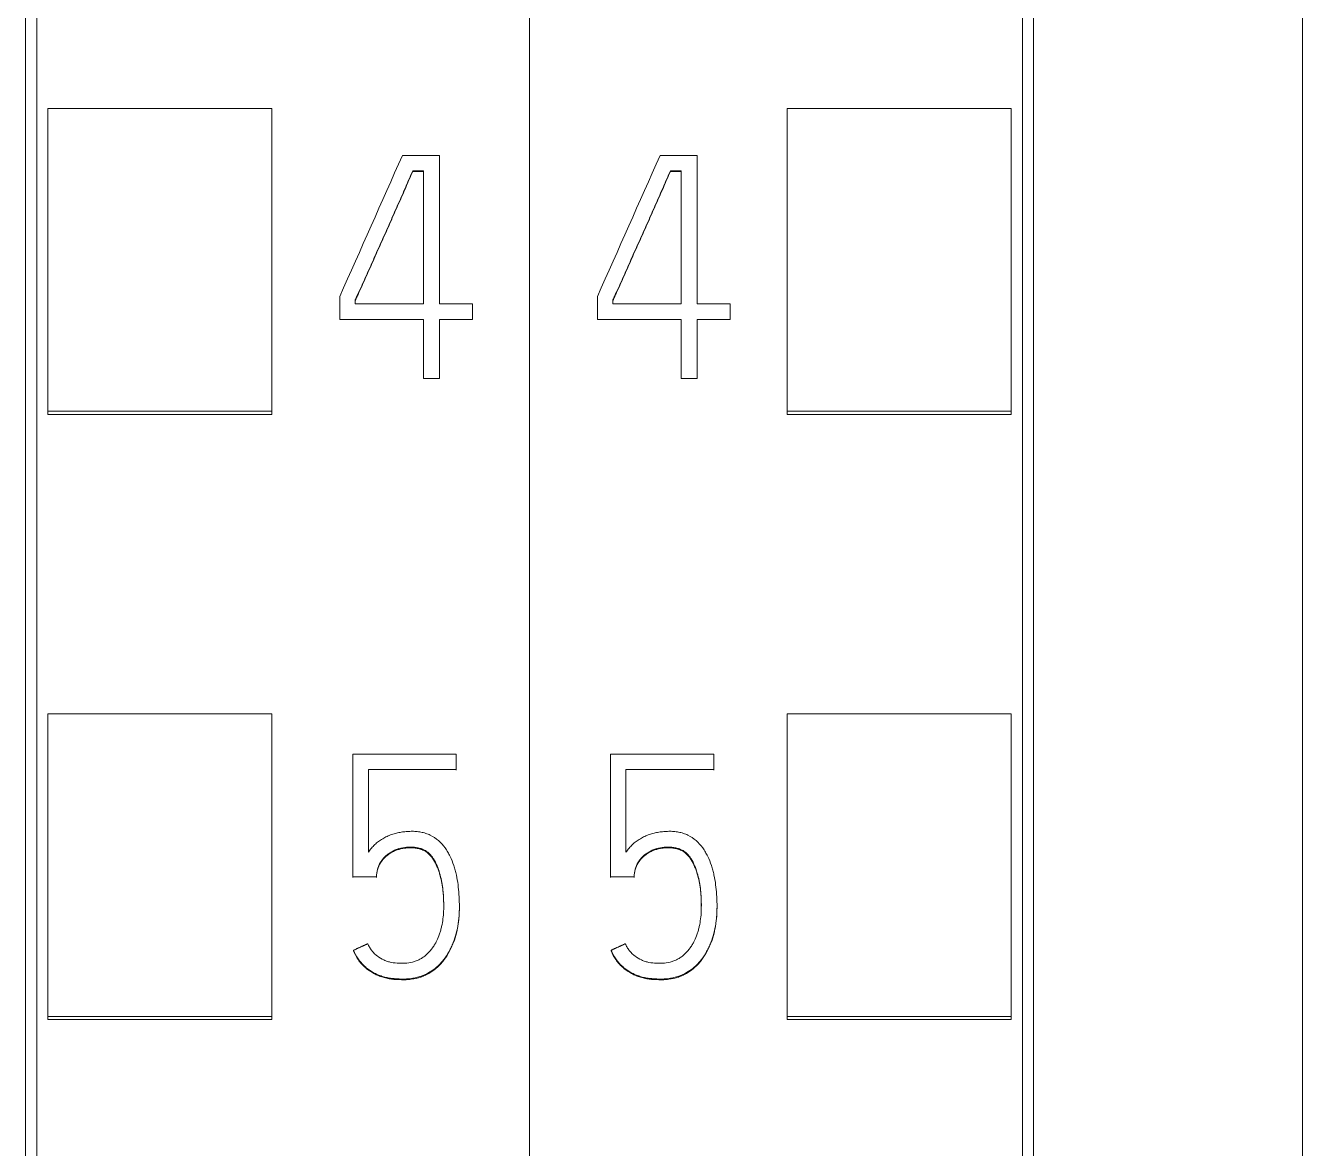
# Model space of a CAD drawing. Header units: millimetres. Extents: x 1359 to 3577, y 1336 to 3557.
# Drawn here: x 2641.47 to 2652.87, y 3006.75 to 3016.78 of the extents above; entities that cross this region are included whole.
import ezdxf

# ---------------------------------------------------------------- set-up
doc = ezdxf.new("R2010")
doc.units = ezdxf.units.MM
doc.layers.add('000-PI-Oprema', color=30, linetype='Continuous', lineweight=5)

msp = doc.modelspace()

# ---------------------------------------------------------------- linework, layer by layer
at = {"layer": '000-PI-Oprema', "color": 0, "linetype": 'ByBlock', "lineweight": 0}
for p, q in [((2645.971, 3041.237), (2645.971, 2927.819)), ((2645.971, 3041.237), (2645.971, 2927.819)), ((2641.571, 2930.141), (2641.571, 3038.956)), ((2650.371, 3038.956), (2650.371, 2930.141)), ((2641.671, 3013.333), (2641.671, 3016.035)), ((2641.671, 3016.035), (2643.671, 3016.035)), ((2643.671, 3013.333), (2643.671, 3016.035)), ((2648.271, 3013.333), (2648.271, 3016.035)), ((2650.271, 3016.035), (2648.271, 3016.035)), ((2650.271, 3013.333), (2650.271, 3016.035)), ((2644.837, 3015.617), (2645.167, 3015.617)), ((2645.167, 3015.617), (2645.167, 3014.291)), ((2647.137, 3015.617), (2647.467, 3015.617)), ((2647.467, 3015.617), (2647.467, 3014.291)), ((2644.928, 3015.479), (2644.928, 3015.473)), ((2645.025, 3015.479), (2644.928, 3015.479)), ((2644.928, 3015.473), (2645.025, 3015.473)), ((2645.025, 3014.291), (2645.025, 3015.479)), ((2647.228, 3015.479), (2647.228, 3015.473)), ((2647.325, 3015.479), (2647.228, 3015.479)), ((2647.228, 3015.473), (2647.325, 3015.473)), ((2647.325, 3014.291), (2647.325, 3015.479)), ((2644.277, 3014.153), (2644.277, 3014.357)), ((2644.415, 3014.327), (2644.415, 3014.291)), ((2644.415, 3014.291), (2645.025, 3014.291)), ((2645.167, 3014.291), (2645.461, 3014.291)), ((2645.461, 3014.291), (2645.461, 3014.153)), ((2646.577, 3014.153), (2646.577, 3014.357)), ((2646.715, 3014.327), (2646.715, 3014.291)), ((2646.715, 3014.291), (2647.325, 3014.291)), ((2647.467, 3014.291), (2647.761, 3014.291)), ((2647.761, 3014.291), (2647.761, 3014.153)), ((2645.025, 3014.153), (2644.277, 3014.153)), ((2645.025, 3013.625), (2645.025, 3014.153)), ((2645.167, 3014.153), (2645.167, 3013.625)), ((2645.461, 3014.153), (2645.167, 3014.153)), ((2647.325, 3014.153), (2646.577, 3014.153)), ((2647.325, 3013.625), (2647.325, 3014.153)), ((2647.467, 3014.153), (2647.467, 3013.625)), ((2647.761, 3014.153), (2647.467, 3014.153)), ((2645.167, 3013.625), (2645.025, 3013.625)), ((2647.467, 3013.625), (2647.325, 3013.625)), ((2641.671, 3013.305), (2641.671, 3013.333)), ((2641.671, 3013.333), (2643.671, 3013.333)), ((2641.671, 3013.305), (2643.671, 3013.305)), ((2643.671, 3013.305), (2643.671, 3013.333)), ((2648.271, 3013.305), (2648.271, 3013.333)), ((2650.271, 3013.333), (2648.271, 3013.333)), ((2650.271, 3013.305), (2648.271, 3013.305)), ((2650.271, 3013.305), (2650.271, 3013.333)), ((2641.671, 3007.931), (2641.671, 3010.634)), ((2641.671, 3010.634), (2643.671, 3010.634)), ((2643.671, 3007.931), (2643.671, 3010.634)), ((2648.271, 3007.931), (2648.271, 3010.634)), ((2650.271, 3010.634), (2648.271, 3010.634)), ((2650.271, 3007.931), (2650.271, 3010.634)), ((2644.393, 3010.273), (2644.393, 3009.178)), ((2645.317, 3010.273), (2644.393, 3010.273)), ((2645.317, 3010.135), (2645.317, 3010.273)), ((2646.693, 3010.273), (2646.693, 3009.178)), ((2647.617, 3010.273), (2646.693, 3010.273)), ((2647.617, 3010.135), (2647.617, 3010.273)), ((2644.532, 3009.4), (2644.532, 3010.135)), ((2644.532, 3010.135), (2645.317, 3010.135)), ((2645.317, 3010.135), (2645.317, 3010.129)), ((2646.832, 3009.4), (2646.832, 3010.135)), ((2646.832, 3010.135), (2647.617, 3010.135)), ((2647.617, 3010.135), (2647.617, 3010.129)), ((2644.393, 3009.178), (2644.393, 3009.172)), ((2644.393, 3009.178), (2644.604, 3009.178)), ((2644.604, 3009.178), (2644.604, 3009.172)), ((2646.693, 3009.178), (2646.693, 3009.172)), ((2646.693, 3009.178), (2646.904, 3009.178)), ((2646.904, 3009.178), (2646.904, 3009.172)), ((2645.345, 3008.914), (2645.345, 3008.92)), ((2647.645, 3008.914), (2647.645, 3008.92)), ((2644.399, 3008.523), (2644.399, 3008.517)), ((2646.699, 3008.523), (2646.699, 3008.517)), ((2641.671, 3007.905), (2641.671, 3007.931)), ((2641.671, 3007.931), (2643.671, 3007.931)), ((2641.671, 3007.905), (2643.671, 3007.905)), ((2643.671, 3007.905), (2643.671, 3007.931)), ((2648.271, 3007.905), (2648.271, 3007.931)), ((2650.271, 3007.931), (2648.271, 3007.931)), ((2650.271, 3007.905), (2648.271, 3007.905)), ((2650.271, 3007.905), (2650.271, 3007.931))]:
    msp.add_line(p, q, dxfattribs=at)
at = {"layer": '000-PI-Oprema', "color": 18, "linetype": 'ByBlock', "lineweight": 0, "true_color": 0x000000}
for centre, major_axis, ratio, start_param, end_param in [((2629.912, 2917.202), (452.614, 1023.309), 0.023466, 1.484858, 1.486095), ((2633.118, 2923.249), (438.421, 990.891), 0.022739, 1.487509, 1.488786)]:
    msp.add_ellipse(centre, major_axis=major_axis, ratio=ratio, start_param=start_param, end_param=end_param, dxfattribs=at)
at = {"layer": '000-PI-Oprema', "color": 0, "linetype": 'ByBlock', "lineweight": 0}
for points, knots in [([(2641.471, 2929.856), (2641.471, 2933.196), (2641.471, 2941.161), (2641.471, 2953.801), (2641.471, 2969.287), (2641.471, 2983.582), (2641.471, 2997.792), (2641.471, 3012.358), (2641.471, 3026.528), (2641.471, 3036.098), (2641.471, 3039.142)], [0, 0, 0, 0, 0.091483, 0.21812, 0.346206, 0.515858, 0.610111, 0.736264, 0.916066, 1, 1, 1, 1]), ([(2650.471, 3039.142), (2650.471, 3036.098), (2650.471, 3026.528), (2650.471, 3012.358), (2650.471, 2997.792), (2650.471, 2983.582), (2650.471, 2969.287), (2650.471, 2953.801), (2650.471, 2941.161), (2650.471, 2933.196), (2650.471, 2929.856)], [0, 0, 0, 0, 0.083934, 0.263736, 0.389889, 0.484142, 0.653794, 0.78188, 0.908517, 1, 1, 1, 1]), ([(2652.871, 3036.077), (2652.871, 3034.053), (2652.871, 3025.504), (2652.871, 3012.358), (2652.871, 2997.792), (2652.871, 2983.582), (2652.871, 2969.287), (2652.871, 2953.801), (2652.871, 2941.043), (2652.871, 2932.161), (2652.871, 2927.904), (2652.871, 2927.106)], [0, 0, 0, 0, 0.055935, 0.236292, 0.362833, 0.457376, 0.627551, 0.756032, 0.883059, 0.978086, 1, 1, 1, 1]), ([(2644.928, 3015.479), (2644.918, 3015.455), (2644.907, 3015.431), (2644.886, 3015.383), (2644.876, 3015.359), (2644.844, 3015.287), (2644.823, 3015.239), (2644.78, 3015.142), (2644.759, 3015.094), (2644.716, 3014.998), (2644.695, 3014.95), (2644.652, 3014.854), (2644.63, 3014.806), (2644.587, 3014.71), (2644.566, 3014.662), (2644.523, 3014.566), (2644.502, 3014.518), (2644.47, 3014.446), (2644.459, 3014.423), (2644.442, 3014.387), (2644.437, 3014.375), (2644.426, 3014.351), (2644.421, 3014.339), (2644.415, 3014.327)], [0, 0, 0, 0, 0.0625, 0.0625, 0.125, 0.125, 0.25, 0.25, 0.375, 0.375, 0.5, 0.5, 0.625, 0.625, 0.75, 0.75, 0.875, 0.875, 0.9375, 0.9375, 0.96875, 0.96875, 1, 1, 1, 1]), ([(2644.415, 3014.321), (2644.421, 3014.333), (2644.426, 3014.345), (2644.437, 3014.368), (2644.442, 3014.38), (2644.459, 3014.416), (2644.47, 3014.44), (2644.502, 3014.512), (2644.523, 3014.56), (2644.566, 3014.656), (2644.587, 3014.704), (2644.63, 3014.8), (2644.652, 3014.848), (2644.695, 3014.944), (2644.716, 3014.992), (2644.759, 3015.088), (2644.78, 3015.136), (2644.823, 3015.232), (2644.844, 3015.28), (2644.876, 3015.353), (2644.886, 3015.377), (2644.907, 3015.425), (2644.918, 3015.449), (2644.928, 3015.473)], [0, 0, 0, 0, 0.03125, 0.03125, 0.0625, 0.0625, 0.125, 0.125, 0.25, 0.25, 0.375, 0.375, 0.5, 0.5, 0.625, 0.625, 0.75, 0.75, 0.875, 0.875, 0.9375, 0.9375, 1, 1, 1, 1]), ([(2647.228, 3015.479), (2647.218, 3015.455), (2647.207, 3015.431), (2647.186, 3015.383), (2647.176, 3015.359), (2647.144, 3015.287), (2647.123, 3015.239), (2647.08, 3015.142), (2647.059, 3015.094), (2647.016, 3014.998), (2646.995, 3014.95), (2646.952, 3014.854), (2646.93, 3014.806), (2646.887, 3014.71), (2646.866, 3014.662), (2646.823, 3014.566), (2646.802, 3014.518), (2646.77, 3014.446), (2646.759, 3014.423), (2646.742, 3014.387), (2646.737, 3014.375), (2646.726, 3014.351), (2646.721, 3014.339), (2646.715, 3014.327)], [0, 0, 0, 0, 0.0625, 0.0625, 0.125, 0.125, 0.25, 0.25, 0.375, 0.375, 0.5, 0.5, 0.625, 0.625, 0.75, 0.75, 0.875, 0.875, 0.9375, 0.9375, 0.96875, 0.96875, 1, 1, 1, 1]), ([(2646.715, 3014.321), (2646.721, 3014.333), (2646.726, 3014.345), (2646.737, 3014.368), (2646.742, 3014.38), (2646.759, 3014.416), (2646.77, 3014.44), (2646.802, 3014.512), (2646.823, 3014.56), (2646.866, 3014.656), (2646.887, 3014.704), (2646.93, 3014.8), (2646.952, 3014.848), (2646.995, 3014.944), (2647.016, 3014.992), (2647.059, 3015.088), (2647.08, 3015.136), (2647.123, 3015.232), (2647.144, 3015.28), (2647.176, 3015.353), (2647.186, 3015.377), (2647.207, 3015.425), (2647.218, 3015.449), (2647.228, 3015.473)], [0, 0, 0, 0, 0.03125, 0.03125, 0.0625, 0.0625, 0.125, 0.125, 0.25, 0.25, 0.375, 0.375, 0.5, 0.5, 0.625, 0.625, 0.75, 0.75, 0.875, 0.875, 0.9375, 0.9375, 1, 1, 1, 1]), ([(2644.399, 3008.523), (2644.411, 3008.497), (2644.424, 3008.471), (2644.449, 3008.436), (2644.457, 3008.424), (2644.476, 3008.402), (2644.486, 3008.391), (2644.508, 3008.372), (2644.519, 3008.362), (2644.542, 3008.345), (2644.554, 3008.337), (2644.579, 3008.322), (2644.592, 3008.316), (2644.618, 3008.303), (2644.632, 3008.298), (2644.66, 3008.289), (2644.674, 3008.285), (2644.702, 3008.278), (2644.716, 3008.275), (2644.745, 3008.271), (2644.76, 3008.27), (2644.782, 3008.269), (2644.789, 3008.268), (2644.804, 3008.267), (2644.811, 3008.267), (2644.833, 3008.266), (2644.848, 3008.266), (2644.877, 3008.267), (2644.891, 3008.268), (2644.921, 3008.271), (2644.935, 3008.274), (2644.964, 3008.28), (2644.978, 3008.284), (2645.02, 3008.297), (2645.047, 3008.309), (2645.085, 3008.331), (2645.098, 3008.339), (2645.122, 3008.356), (2645.133, 3008.365), (2645.155, 3008.384), (2645.166, 3008.394), (2645.186, 3008.416), (2645.195, 3008.427), (2645.222, 3008.462), (2645.238, 3008.486), (2645.259, 3008.525), (2645.266, 3008.538), (2645.278, 3008.564), (2645.284, 3008.578), (2645.3, 3008.619), (2645.309, 3008.646), (2645.324, 3008.703), (2645.33, 3008.731), (2645.336, 3008.774), (2645.338, 3008.789), (2645.341, 3008.818), (2645.342, 3008.832), (2645.344, 3008.876), (2645.345, 3008.905), (2645.344, 3008.963), (2645.342, 3009.022), (2645.336, 3009.079), (2645.329, 3009.137), (2645.324, 3009.166), (2645.314, 3009.209), (2645.311, 3009.223), (2645.303, 3009.251), (2645.299, 3009.265), (2645.285, 3009.307), (2645.275, 3009.334), (2645.255, 3009.374), (2645.248, 3009.387), (2645.233, 3009.412), (2645.225, 3009.424), (2645.2, 3009.46), (2645.18, 3009.482), (2645.136, 3009.521), (2645.111, 3009.537), (2645.072, 3009.557), (2645.058, 3009.562), (2645.03, 3009.571), (2645.015, 3009.575), (2644.987, 3009.58), (2644.972, 3009.582), (2644.942, 3009.585), (2644.928, 3009.585), (2644.898, 3009.584), (2644.884, 3009.584), (2644.854, 3009.581), (2644.84, 3009.58), (2644.811, 3009.575), (2644.797, 3009.572), (2644.768, 3009.565), (2644.754, 3009.561), (2644.726, 3009.551), (2644.712, 3009.546), (2644.686, 3009.533), (2644.673, 3009.526), (2644.647, 3009.511), (2644.635, 3009.503), (2644.611, 3009.485), (2644.6, 3009.476), (2644.579, 3009.456), (2644.569, 3009.445), (2644.549, 3009.423), (2644.54, 3009.412), (2644.532, 3009.4)], [0, 0, 0, 0, 0.03125, 0.03125, 0.046875, 0.046875, 0.0625, 0.0625, 0.078125, 0.078125, 0.09375, 0.09375, 0.109375, 0.109375, 0.125, 0.125, 0.140625, 0.140625, 0.15625, 0.15625, 0.171875, 0.171875, 0.179688, 0.179688, 0.1875, 0.1875, 0.203125, 0.203125, 0.21875, 0.21875, 0.234375, 0.234375, 0.25, 0.25, 0.28125, 0.28125, 0.296875, 0.296875, 0.3125, 0.3125, 0.328125, 0.328125, 0.34375, 0.34375, 0.375, 0.375, 0.390625, 0.390625, 0.40625, 0.40625, 0.4375, 0.4375, 0.46875, 0.46875, 0.484375, 0.484375, 0.5, 0.5, 0.53125, 0.53125, 0.5625, 0.59375, 0.59375, 0.625, 0.625, 0.640625, 0.640625, 0.65625, 0.65625, 0.6875, 0.6875, 0.703125, 0.703125, 0.71875, 0.71875, 0.75, 0.75, 0.78125, 0.78125, 0.796875, 0.796875, 0.8125, 0.8125, 0.828125, 0.828125, 0.84375, 0.84375, 0.859375, 0.859375, 0.875, 0.875, 0.890625, 0.890625, 0.90625, 0.90625, 0.921875, 0.921875, 0.9375, 0.9375, 0.953125, 0.953125, 0.96875, 0.96875, 0.984375, 0.984375, 1, 1, 1, 1]), ([(2646.699, 3008.523), (2646.711, 3008.497), (2646.724, 3008.471), (2646.749, 3008.436), (2646.757, 3008.424), (2646.776, 3008.402), (2646.786, 3008.391), (2646.808, 3008.372), (2646.819, 3008.362), (2646.842, 3008.345), (2646.854, 3008.337), (2646.879, 3008.322), (2646.892, 3008.316), (2646.918, 3008.303), (2646.932, 3008.298), (2646.96, 3008.289), (2646.974, 3008.285), (2647.002, 3008.278), (2647.016, 3008.275), (2647.045, 3008.271), (2647.06, 3008.27), (2647.082, 3008.269), (2647.089, 3008.268), (2647.104, 3008.267), (2647.111, 3008.267), (2647.133, 3008.266), (2647.148, 3008.266), (2647.177, 3008.267), (2647.191, 3008.268), (2647.221, 3008.271), (2647.235, 3008.274), (2647.264, 3008.28), (2647.278, 3008.284), (2647.32, 3008.297), (2647.347, 3008.309), (2647.385, 3008.331), (2647.398, 3008.339), (2647.422, 3008.356), (2647.433, 3008.365), (2647.455, 3008.384), (2647.466, 3008.394), (2647.486, 3008.416), (2647.495, 3008.427), (2647.522, 3008.462), (2647.538, 3008.486), (2647.559, 3008.525), (2647.566, 3008.538), (2647.578, 3008.564), (2647.584, 3008.578), (2647.6, 3008.619), (2647.609, 3008.646), (2647.624, 3008.703), (2647.63, 3008.731), (2647.636, 3008.774), (2647.638, 3008.789), (2647.641, 3008.818), (2647.642, 3008.832), (2647.644, 3008.876), (2647.645, 3008.905), (2647.644, 3008.963), (2647.642, 3009.022), (2647.636, 3009.079), (2647.629, 3009.137), (2647.624, 3009.166), (2647.614, 3009.209), (2647.611, 3009.223), (2647.603, 3009.251), (2647.599, 3009.265), (2647.585, 3009.307), (2647.575, 3009.334), (2647.555, 3009.374), (2647.548, 3009.387), (2647.533, 3009.412), (2647.525, 3009.424), (2647.5, 3009.46), (2647.48, 3009.482), (2647.436, 3009.521), (2647.411, 3009.537), (2647.372, 3009.557), (2647.358, 3009.562), (2647.33, 3009.571), (2647.315, 3009.575), (2647.287, 3009.58), (2647.272, 3009.582), (2647.242, 3009.585), (2647.228, 3009.585), (2647.198, 3009.584), (2647.184, 3009.584), (2647.154, 3009.581), (2647.14, 3009.58), (2647.111, 3009.575), (2647.097, 3009.572), (2647.068, 3009.565), (2647.054, 3009.561), (2647.026, 3009.551), (2647.012, 3009.546), (2646.986, 3009.533), (2646.973, 3009.526), (2646.947, 3009.511), (2646.935, 3009.503), (2646.911, 3009.485), (2646.9, 3009.476), (2646.879, 3009.456), (2646.869, 3009.445), (2646.849, 3009.423), (2646.84, 3009.412), (2646.832, 3009.4)], [0, 0, 0, 0, 0.03125, 0.03125, 0.046875, 0.046875, 0.0625, 0.0625, 0.078125, 0.078125, 0.09375, 0.09375, 0.109375, 0.109375, 0.125, 0.125, 0.140625, 0.140625, 0.15625, 0.15625, 0.171875, 0.171875, 0.179688, 0.179688, 0.1875, 0.1875, 0.203125, 0.203125, 0.21875, 0.21875, 0.234375, 0.234375, 0.25, 0.25, 0.28125, 0.28125, 0.296875, 0.296875, 0.3125, 0.3125, 0.328125, 0.328125, 0.34375, 0.34375, 0.375, 0.375, 0.390625, 0.390625, 0.40625, 0.40625, 0.4375, 0.4375, 0.46875, 0.46875, 0.484375, 0.484375, 0.5, 0.5, 0.53125, 0.53125, 0.5625, 0.59375, 0.59375, 0.625, 0.625, 0.640625, 0.640625, 0.65625, 0.65625, 0.6875, 0.6875, 0.703125, 0.703125, 0.71875, 0.71875, 0.75, 0.75, 0.78125, 0.78125, 0.796875, 0.796875, 0.8125, 0.8125, 0.828125, 0.828125, 0.84375, 0.84375, 0.859375, 0.859375, 0.875, 0.875, 0.890625, 0.890625, 0.90625, 0.90625, 0.921875, 0.921875, 0.9375, 0.9375, 0.953125, 0.953125, 0.96875, 0.96875, 0.984375, 0.984375, 1, 1, 1, 1]), ([(2644.604, 3009.178), (2644.605, 3009.202), (2644.608, 3009.224), (2644.617, 3009.258), (2644.62, 3009.269), (2644.63, 3009.29), (2644.635, 3009.3), (2644.647, 3009.319), (2644.654, 3009.329), (2644.669, 3009.346), (2644.677, 3009.355), (2644.694, 3009.37), (2644.703, 3009.378), (2644.722, 3009.391), (2644.732, 3009.397), (2644.752, 3009.409), (2644.762, 3009.414), (2644.783, 3009.423), (2644.794, 3009.427), (2644.828, 3009.437), (2644.85, 3009.441), (2644.885, 3009.444), (2644.896, 3009.444), (2644.919, 3009.444), (2644.931, 3009.443), (2644.954, 3009.441), (2644.965, 3009.439), (2644.982, 3009.436), (2644.988, 3009.434), (2644.999, 3009.431), (2645.005, 3009.429), (2645.021, 3009.423), (2645.031, 3009.418), (2645.051, 3009.407), (2645.06, 3009.399), (2645.078, 3009.384), (2645.086, 3009.376), (2645.1, 3009.358), (2645.107, 3009.348), (2645.126, 3009.319), (2645.136, 3009.298), (2645.154, 3009.256), (2645.161, 3009.234), (2645.181, 3009.168), (2645.19, 3009.123), (2645.199, 3009.055), (2645.201, 3009.032), (2645.203, 3008.986), (2645.204, 3008.963), (2645.205, 3008.895), (2645.204, 3008.849), (2645.195, 3008.781), (2645.191, 3008.759), (2645.184, 3008.725), (2645.181, 3008.714), (2645.175, 3008.691), (2645.172, 3008.68), (2645.16, 3008.648), (2645.152, 3008.626), (2645.136, 3008.595), (2645.131, 3008.585), (2645.119, 3008.565), (2645.112, 3008.555), (2645.092, 3008.527), (2645.077, 3008.51), (2645.053, 3008.486), (2645.044, 3008.478), (2645.026, 3008.464), (2645.016, 3008.457), (2644.996, 3008.445), (2644.986, 3008.439), (2644.965, 3008.43), (2644.954, 3008.426), (2644.921, 3008.415), (2644.898, 3008.411), (2644.863, 3008.408), (2644.852, 3008.407), (2644.828, 3008.407), (2644.817, 3008.407), (2644.782, 3008.408), (2644.759, 3008.41), (2644.725, 3008.417), (2644.714, 3008.42), (2644.692, 3008.427), (2644.681, 3008.432), (2644.649, 3008.446), (2644.629, 3008.458), (2644.602, 3008.479), (2644.593, 3008.487), (2644.576, 3008.504), (2644.561, 3008.521), (2644.548, 3008.54), (2644.536, 3008.56), (2644.531, 3008.571), (2644.526, 3008.581)], [0, 0, 0, 0, 0.03125, 0.03125, 0.046875, 0.046875, 0.0625, 0.0625, 0.078125, 0.078125, 0.09375, 0.09375, 0.109375, 0.109375, 0.125, 0.125, 0.140625, 0.140625, 0.15625, 0.15625, 0.1875, 0.1875, 0.203125, 0.203125, 0.21875, 0.21875, 0.234375, 0.234375, 0.242187, 0.242187, 0.25, 0.25, 0.265625, 0.265625, 0.28125, 0.28125, 0.296875, 0.296875, 0.3125, 0.3125, 0.34375, 0.34375, 0.375, 0.375, 0.4375, 0.4375, 0.46875, 0.46875, 0.5, 0.5, 0.5625, 0.5625, 0.59375, 0.59375, 0.609375, 0.609375, 0.625, 0.625, 0.65625, 0.65625, 0.671875, 0.671875, 0.6875, 0.6875, 0.71875, 0.71875, 0.734375, 0.734375, 0.75, 0.75, 0.765625, 0.765625, 0.78125, 0.78125, 0.8125, 0.8125, 0.828125, 0.828125, 0.84375, 0.84375, 0.875, 0.875, 0.890625, 0.890625, 0.90625, 0.90625, 0.9375, 0.9375, 0.953125, 0.953125, 0.96875, 0.984375, 0.984375, 1, 1, 1, 1]), ([(2645.205, 3008.916), (2645.205, 3008.922), (2645.205, 3008.928), (2645.204, 3008.956), (2645.204, 3008.979), (2645.201, 3009.025), (2645.199, 3009.047), (2645.193, 3009.093), (2645.189, 3009.115), (2645.18, 3009.161), (2645.175, 3009.183), (2645.165, 3009.216), (2645.161, 3009.227), (2645.154, 3009.249), (2645.149, 3009.26), (2645.136, 3009.292), (2645.126, 3009.312), (2645.107, 3009.341), (2645.101, 3009.351), (2645.086, 3009.369), (2645.078, 3009.377), (2645.061, 3009.393), (2645.052, 3009.4), (2645.032, 3009.412), (2645.021, 3009.417), (2645, 3009.425), (2644.989, 3009.428), (2644.966, 3009.433), (2644.954, 3009.435), (2644.931, 3009.437), (2644.92, 3009.438), (2644.897, 3009.438), (2644.885, 3009.437), (2644.862, 3009.435), (2644.851, 3009.434), (2644.828, 3009.43), (2644.806, 3009.424), (2644.784, 3009.417), (2644.763, 3009.408), (2644.752, 3009.403), (2644.722, 3009.386), (2644.703, 3009.372), (2644.678, 3009.349), (2644.67, 3009.341), (2644.654, 3009.323), (2644.648, 3009.314), (2644.635, 3009.294), (2644.63, 3009.284), (2644.621, 3009.263), (2644.617, 3009.252), (2644.611, 3009.23), (2644.608, 3009.218), (2644.605, 3009.195), (2644.604, 3009.184), (2644.604, 3009.172)], [0, 0, 0, 0, 0.015899, 0.015899, 0.077406, 0.077406, 0.138912, 0.138912, 0.200418, 0.200418, 0.261925, 0.261925, 0.292678, 0.292678, 0.323431, 0.323431, 0.384937, 0.384937, 0.41569, 0.41569, 0.446443, 0.446443, 0.477197, 0.477197, 0.50795, 0.50795, 0.538703, 0.538703, 0.569456, 0.569456, 0.600209, 0.600209, 0.630962, 0.630962, 0.661715, 0.661715, 0.692469, 0.723222, 0.723222, 0.753975, 0.753975, 0.815481, 0.815481, 0.846234, 0.846234, 0.876987, 0.876987, 0.907741, 0.907741, 0.938494, 0.938494, 0.969247, 0.969247, 1, 1, 1, 1]), ([(2646.904, 3009.178), (2646.905, 3009.202), (2646.908, 3009.224), (2646.917, 3009.258), (2646.92, 3009.269), (2646.93, 3009.29), (2646.935, 3009.3), (2646.947, 3009.319), (2646.954, 3009.329), (2646.969, 3009.346), (2646.977, 3009.355), (2646.994, 3009.37), (2647.003, 3009.378), (2647.022, 3009.391), (2647.032, 3009.397), (2647.052, 3009.409), (2647.062, 3009.414), (2647.083, 3009.423), (2647.094, 3009.427), (2647.128, 3009.437), (2647.15, 3009.441), (2647.185, 3009.444), (2647.196, 3009.444), (2647.219, 3009.444), (2647.231, 3009.443), (2647.254, 3009.441), (2647.265, 3009.439), (2647.282, 3009.436), (2647.288, 3009.434), (2647.299, 3009.431), (2647.305, 3009.429), (2647.321, 3009.423), (2647.331, 3009.418), (2647.351, 3009.407), (2647.36, 3009.399), (2647.378, 3009.384), (2647.386, 3009.376), (2647.4, 3009.358), (2647.407, 3009.348), (2647.426, 3009.319), (2647.436, 3009.298), (2647.454, 3009.256), (2647.461, 3009.234), (2647.481, 3009.168), (2647.49, 3009.123), (2647.499, 3009.055), (2647.501, 3009.032), (2647.503, 3008.986), (2647.504, 3008.963), (2647.505, 3008.895), (2647.504, 3008.849), (2647.495, 3008.781), (2647.491, 3008.759), (2647.484, 3008.725), (2647.481, 3008.714), (2647.475, 3008.691), (2647.472, 3008.68), (2647.46, 3008.648), (2647.452, 3008.626), (2647.436, 3008.595), (2647.431, 3008.585), (2647.419, 3008.565), (2647.412, 3008.555), (2647.392, 3008.527), (2647.377, 3008.51), (2647.353, 3008.486), (2647.344, 3008.478), (2647.326, 3008.464), (2647.316, 3008.457), (2647.296, 3008.445), (2647.286, 3008.439), (2647.265, 3008.43), (2647.254, 3008.426), (2647.221, 3008.415), (2647.198, 3008.411), (2647.163, 3008.408), (2647.152, 3008.407), (2647.128, 3008.407), (2647.117, 3008.407), (2647.082, 3008.408), (2647.059, 3008.41), (2647.025, 3008.417), (2647.014, 3008.42), (2646.992, 3008.427), (2646.981, 3008.432), (2646.949, 3008.446), (2646.929, 3008.458), (2646.902, 3008.479), (2646.893, 3008.487), (2646.876, 3008.504), (2646.861, 3008.521), (2646.848, 3008.54), (2646.836, 3008.56), (2646.831, 3008.571), (2646.826, 3008.581)], [0, 0, 0, 0, 0.03125, 0.03125, 0.046875, 0.046875, 0.0625, 0.0625, 0.078125, 0.078125, 0.09375, 0.09375, 0.109375, 0.109375, 0.125, 0.125, 0.140625, 0.140625, 0.15625, 0.15625, 0.1875, 0.1875, 0.203125, 0.203125, 0.21875, 0.21875, 0.234375, 0.234375, 0.242187, 0.242187, 0.25, 0.25, 0.265625, 0.265625, 0.28125, 0.28125, 0.296875, 0.296875, 0.3125, 0.3125, 0.34375, 0.34375, 0.375, 0.375, 0.4375, 0.4375, 0.46875, 0.46875, 0.5, 0.5, 0.5625, 0.5625, 0.59375, 0.59375, 0.609375, 0.609375, 0.625, 0.625, 0.65625, 0.65625, 0.671875, 0.671875, 0.6875, 0.6875, 0.71875, 0.71875, 0.734375, 0.734375, 0.75, 0.75, 0.765625, 0.765625, 0.78125, 0.78125, 0.8125, 0.8125, 0.828125, 0.828125, 0.84375, 0.84375, 0.875, 0.875, 0.890625, 0.890625, 0.90625, 0.90625, 0.9375, 0.9375, 0.953125, 0.953125, 0.96875, 0.984375, 0.984375, 1, 1, 1, 1]), ([(2647.505, 3008.916), (2647.505, 3008.922), (2647.505, 3008.928), (2647.504, 3008.956), (2647.504, 3008.979), (2647.501, 3009.025), (2647.499, 3009.047), (2647.493, 3009.093), (2647.489, 3009.115), (2647.48, 3009.161), (2647.475, 3009.183), (2647.465, 3009.216), (2647.461, 3009.227), (2647.454, 3009.249), (2647.449, 3009.26), (2647.436, 3009.292), (2647.426, 3009.312), (2647.407, 3009.341), (2647.401, 3009.351), (2647.386, 3009.369), (2647.378, 3009.377), (2647.361, 3009.393), (2647.352, 3009.4), (2647.332, 3009.412), (2647.321, 3009.417), (2647.3, 3009.425), (2647.289, 3009.428), (2647.266, 3009.433), (2647.254, 3009.435), (2647.231, 3009.437), (2647.22, 3009.438), (2647.197, 3009.438), (2647.185, 3009.437), (2647.162, 3009.435), (2647.151, 3009.434), (2647.128, 3009.43), (2647.106, 3009.424), (2647.084, 3009.417), (2647.063, 3009.408), (2647.052, 3009.403), (2647.022, 3009.386), (2647.003, 3009.372), (2646.978, 3009.349), (2646.969, 3009.341), (2646.954, 3009.323), (2646.948, 3009.314), (2646.935, 3009.294), (2646.93, 3009.284), (2646.921, 3009.263), (2646.917, 3009.252), (2646.911, 3009.23), (2646.908, 3009.218), (2646.905, 3009.195), (2646.904, 3009.184), (2646.904, 3009.172)], [0, 0, 0, 0, 0.015899, 0.015899, 0.077406, 0.077406, 0.138912, 0.138912, 0.200418, 0.200418, 0.261925, 0.261925, 0.292678, 0.292678, 0.323431, 0.323431, 0.384937, 0.384937, 0.41569, 0.41569, 0.446443, 0.446443, 0.477197, 0.477197, 0.50795, 0.50795, 0.538703, 0.538703, 0.569456, 0.569456, 0.600209, 0.600209, 0.630962, 0.630962, 0.661715, 0.661715, 0.692469, 0.723222, 0.723222, 0.753975, 0.753975, 0.815481, 0.815481, 0.846234, 0.846234, 0.876987, 0.876987, 0.907741, 0.907741, 0.938494, 0.938494, 0.969247, 0.969247, 1, 1, 1, 1]), ([(2645.345, 3008.914), (2645.345, 3008.893), (2645.344, 3008.871), (2645.342, 3008.821), (2645.339, 3008.792), (2645.333, 3008.749), (2645.331, 3008.735), (2645.325, 3008.706), (2645.322, 3008.691), (2645.311, 3008.649), (2645.303, 3008.621), (2645.282, 3008.566), (2645.27, 3008.54), (2645.242, 3008.488), (2645.227, 3008.463), (2645.201, 3008.428), (2645.191, 3008.416), (2645.172, 3008.395), (2645.162, 3008.384), (2645.129, 3008.354), (2645.105, 3008.337), (2645.068, 3008.314), (2645.055, 3008.307), (2645.028, 3008.295), (2645.014, 3008.289), (2644.972, 3008.275), (2644.944, 3008.268), (2644.9, 3008.262), (2644.885, 3008.261), (2644.856, 3008.26), (2644.841, 3008.26), (2644.812, 3008.261), (2644.797, 3008.262), (2644.768, 3008.263), (2644.753, 3008.264), (2644.724, 3008.268), (2644.71, 3008.27), (2644.681, 3008.277), (2644.666, 3008.281), (2644.638, 3008.29), (2644.625, 3008.295), (2644.598, 3008.306), (2644.585, 3008.313), (2644.559, 3008.328), (2644.546, 3008.336), (2644.522, 3008.354), (2644.511, 3008.363), (2644.489, 3008.382), (2644.479, 3008.393), (2644.459, 3008.415), (2644.45, 3008.427), (2644.425, 3008.464), (2644.411, 3008.49), (2644.399, 3008.517)], [0, 0, 0, 0, 0.044434, 0.044434, 0.104157, 0.104157, 0.134018, 0.134018, 0.16388, 0.16388, 0.223602, 0.223602, 0.283325, 0.283325, 0.343048, 0.343048, 0.37291, 0.37291, 0.402771, 0.402771, 0.462494, 0.462494, 0.492355, 0.492355, 0.522217, 0.522217, 0.58194, 0.58194, 0.611801, 0.611801, 0.641663, 0.641663, 0.671524, 0.671524, 0.701386, 0.701386, 0.731247, 0.731247, 0.761108, 0.761108, 0.79097, 0.79097, 0.820831, 0.820831, 0.850693, 0.850693, 0.880554, 0.880554, 0.910416, 0.910416, 0.940277, 0.940277, 1, 1, 1, 1]), ([(2647.645, 3008.914), (2647.645, 3008.893), (2647.644, 3008.871), (2647.642, 3008.821), (2647.639, 3008.792), (2647.633, 3008.749), (2647.631, 3008.735), (2647.625, 3008.706), (2647.622, 3008.691), (2647.611, 3008.649), (2647.603, 3008.621), (2647.582, 3008.566), (2647.57, 3008.54), (2647.542, 3008.488), (2647.527, 3008.463), (2647.501, 3008.428), (2647.491, 3008.416), (2647.472, 3008.395), (2647.462, 3008.384), (2647.429, 3008.354), (2647.405, 3008.337), (2647.368, 3008.314), (2647.355, 3008.307), (2647.328, 3008.295), (2647.314, 3008.289), (2647.272, 3008.275), (2647.244, 3008.268), (2647.2, 3008.262), (2647.185, 3008.261), (2647.156, 3008.26), (2647.141, 3008.26), (2647.112, 3008.261), (2647.097, 3008.262), (2647.068, 3008.263), (2647.053, 3008.264), (2647.024, 3008.268), (2647.01, 3008.27), (2646.981, 3008.277), (2646.966, 3008.281), (2646.938, 3008.29), (2646.925, 3008.295), (2646.898, 3008.306), (2646.885, 3008.313), (2646.859, 3008.328), (2646.846, 3008.336), (2646.822, 3008.354), (2646.811, 3008.363), (2646.789, 3008.382), (2646.779, 3008.393), (2646.759, 3008.415), (2646.75, 3008.427), (2646.725, 3008.464), (2646.711, 3008.49), (2646.699, 3008.517)], [0, 0, 0, 0, 0.044434, 0.044434, 0.104157, 0.104157, 0.134018, 0.134018, 0.16388, 0.16388, 0.223602, 0.223602, 0.283325, 0.283325, 0.343048, 0.343048, 0.37291, 0.37291, 0.402771, 0.402771, 0.462494, 0.462494, 0.492355, 0.492355, 0.522217, 0.522217, 0.58194, 0.58194, 0.611801, 0.611801, 0.641663, 0.641663, 0.671524, 0.671524, 0.701386, 0.701386, 0.731247, 0.731247, 0.761108, 0.761108, 0.79097, 0.79097, 0.820831, 0.820831, 0.850693, 0.850693, 0.880554, 0.880554, 0.910416, 0.910416, 0.940277, 0.940277, 1, 1, 1, 1])]:
    msp.add_open_spline(points, degree=3, knots=knots, dxfattribs=at)
for points, weights in [([(2644.526, 3008.581), (2644.462, 3008.552), (2644.399, 3008.523)], [0.500000031032, 0.499999968968, 0.500000031032]), ([(2646.826, 3008.581), (2646.762, 3008.552), (2646.699, 3008.523)], [0.499999672742, 0.500000327258, 0.499999672742])]:
    msp.add_rational_spline(points, weights, degree=2, dxfattribs=at)

doc.saveas('drawing.dxf')
